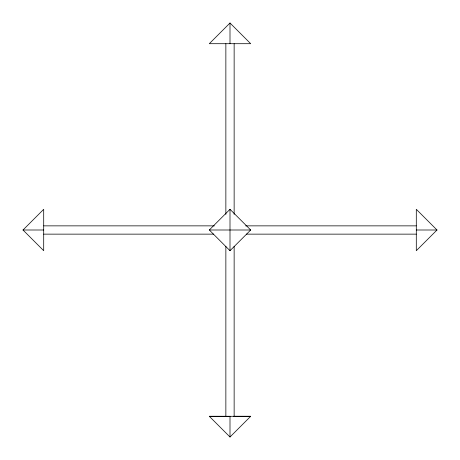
<?xml version="1.0" encoding="UTF-8"?>
<svg xmlns="http://www.w3.org/2000/svg" width="460" height="460" viewBox="0 0 460 460"><rect width="100%" height="100%" fill="white"/><g stroke="black" fill="none" stroke-linecap="round" stroke-linejoin="round"><path stroke-width="0.69" d="M23 230L43.7 209.3L43.7 250.7L23 230L43.7 230M230 23L209.3 43.7L250.7 43.7L230 23L230 43.7M209.3 230L230 209.3L250.7 230L230 250.7L209.3 230L250.7 230M250.7 416.3L209.3 416.3L230 437L250.7 416.3L233.571 416.283M437 230L416.3 250.7L416.3 209.3L437 230L416.3 230M43.7 225.86L214.383 225.86M245.617 225.86L416.3 225.86M43.7 234.14L213.67 234.14M246.33 234.14L416.3 234.14M209.3 416.3L230 416.317L230 437M234.14 43.7L234.14 214.389M234.14 246.336L234.14 416.3M230 209.3L230 250.7M225.86 43.7L225.86 214.389M225.86 246.336L225.86 416.3"/></g></svg>
